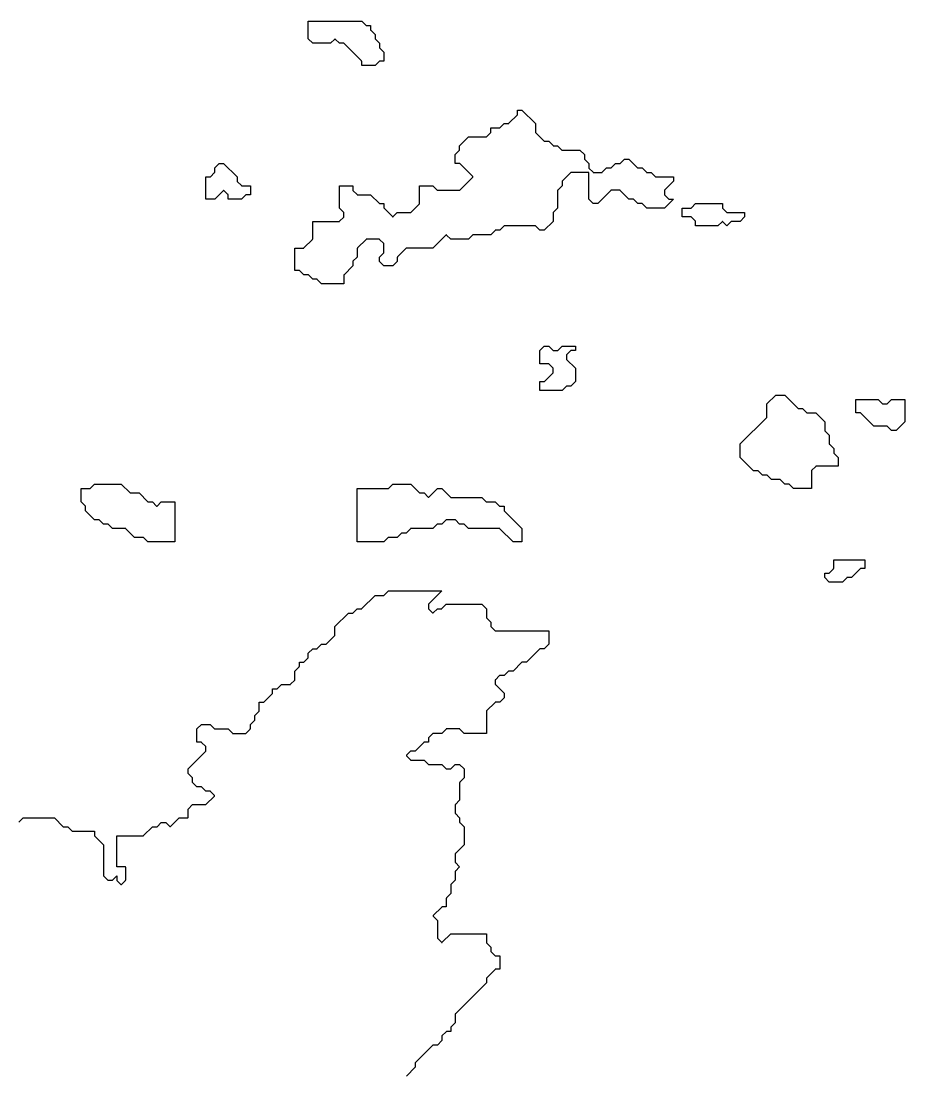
# Model space of a CAD drawing. Header units: metres. Extents: x 0 to 799, y 1 to 1100.
# Drawn here: x 600.5 to 799, y 470.5 to 707 of the extents above; entities that cross this region are included whole.
import ezdxf

# ---------------------------------------------------------------- set-up
doc = ezdxf.new("R2010")
doc.units = ezdxf.units.M
doc.layers.add('forest', color=7, linetype='Continuous')

msp = doc.modelspace()

# ---------------------------------------------------------------- linework, layer by layer
at = {"layer": 'forest', "color": 190}
for points in [[(665, 707), (665, 707), (677, 707), (677, 707), (677, 707), (677.97, 706.03), (677.98, 706.02), (677.99, 706.02), (677.99, 706.01), (678, 706.01), (678.01, 706), (678.02, 706), (678.03, 706), (678.04, 706), (679, 706), (679, 706), (679, 706), (679, 705.04), (679, 705.03), (679, 705.02), (679, 705.01), (679.01, 705), (679.01, 704.99), (679.02, 704.99), (679.02, 704.98), (679.03, 704.97), (680, 704), (680, 704), (680, 704), (680, 703.04), (680, 703.03), (680, 703.02), (680, 703.01), (680.01, 703), (680.01, 702.99), (680.02, 702.99), (680.02, 702.98), (680.03, 702.97), (681, 702), (681, 702), (681, 702), (681, 701.04), (681, 701.03), (681, 701.02), (681, 701.01), (681.01, 701), (681.01, 700.99), (681.02, 700.99), (681.02, 700.98), (681.03, 700.97), (682, 700), (682, 700), (682, 700), (682, 698), (682, 698), (682, 698), (681.04, 698), (681.03, 698), (681.02, 698), (681.01, 698), (681, 697.99), (680.99, 697.99), (680.99, 697.98), (680.98, 697.98), (680.97, 697.97), (680, 697), (680, 697), (680, 697), (677, 697), (677, 697), (677, 697), (677, 697.96), (677, 697.97), (677, 697.98), (677, 697.99), (676.99, 698), (676.99, 698.01), (676.98, 698.01), (676.98, 698.02), (676.97, 698.03), (673.03, 701.97), (673.02, 701.98), (673.01, 701.98), (673.01, 701.99), (673, 701.99), (672.99, 702), (672.98, 702), (672.97, 702), (672.96, 702), (672, 702), (672, 702), (672, 702), (671.07, 702.93), (671.06, 702.94), (671.06, 702.94), (671.05, 702.95), (671.04, 702.95), (671.03, 702.95), (671.02, 702.96), (671.01, 702.96), (671, 702.96), (670.99, 702.96), (670.98, 702.96), (670.97, 702.95), (670.96, 702.95), (670.95, 702.95), (670.94, 702.94), (670.94, 702.94), (670.93, 702.93), (670, 702), (670, 702), (670, 702), (666, 702), (666, 702), (666, 702), (665, 703), (665, 703), (665, 703), (665, 707), (665, 707)], [(662, 651), (662, 651), (662, 656), (662, 656), (662, 656), (663.96, 656), (663.97, 656), (663.98, 656), (663.99, 656), (664, 656.01), (664.01, 656.01), (664.01, 656.02), (664.02, 656.02), (664.03, 656.03), (665.97, 657.97), (665.98, 657.98), (665.98, 657.99), (665.99, 657.99), (665.99, 658), (666, 658.01), (666, 658.02), (666, 658.03), (666, 658.04), (666, 662), (666, 662), (666, 662), (671.96, 662), (671.97, 662), (671.98, 662), (671.99, 662), (672, 662.01), (672.01, 662.01), (672.01, 662.02), (672.02, 662.02), (672.03, 662.03), (672.97, 662.97), (672.98, 662.98), (672.98, 662.99), (672.99, 662.99), (672.99, 663), (673, 663.01), (673, 663.02), (673, 663.03), (673, 663.04), (673, 663.96), (673, 663.97), (673, 663.98), (673, 663.99), (672.99, 664), (672.99, 664.01), (672.98, 664.01), (672.98, 664.02), (672.97, 664.03), (672, 665), (672, 665), (672, 665), (672, 670), (672, 670), (672, 670), (675, 670), (675, 670), (675, 670), (675, 669.04), (675, 669.03), (675, 669.02), (675, 669.01), (675.01, 669), (675.01, 668.99), (675.02, 668.99), (675.02, 668.98), (675.03, 668.97), (675.97, 668.03), (675.98, 668.02), (675.99, 668.02), (675.99, 668.01), (676, 668.01), (676.01, 668), (676.02, 668), (676.03, 668), (676.04, 668), (679, 668), (679, 668), (679, 668), (680.97, 666.03), (680.98, 666.02), (680.99, 666.02), (680.99, 666.01), (681, 666.01), (681.01, 666), (681.02, 666), (681.03, 666), (681.04, 666), (682, 666), (682, 666), (682, 666), (682, 665.04), (682, 665.03), (682, 665.02), (682, 665.01), (682.01, 665), (682.01, 664.99), (682.02, 664.99), (682.02, 664.98), (682.03, 664.97), (683.93, 663.07), (683.94, 663.06), (683.94, 663.06), (683.95, 663.05), (683.96, 663.05), (683.97, 663.05), (683.98, 663.04), (683.99, 663.04), (684, 663.04), (684.01, 663.04), (684.02, 663.04), (684.03, 663.05), (684.04, 663.05), (684.05, 663.05), (684.06, 663.06), (684.06, 663.06), (684.07, 663.07), (685, 664), (685, 664), (685, 664), (687.96, 664), (687.97, 664), (687.98, 664), (687.99, 664), (688, 664.01), (688.01, 664.01), (688.01, 664.02), (688.02, 664.02), (688.03, 664.03), (689.97, 665.97), (689.98, 665.98), (689.98, 665.99), (689.99, 665.99), (689.99, 666), (690, 666.01), (690, 666.02), (690, 666.03), (690, 666.04), (690, 670), (690, 670), (690, 670), (693, 670), (693, 670), (693, 670), (693.97, 669.03), (693.98, 669.02), (693.99, 669.02), (693.99, 669.01), (694, 669.01), (694.01, 669), (694.02, 669), (694.03, 669), (694.04, 669), (698.96, 669), (698.97, 669), (698.98, 669), (698.99, 669), (699, 669.01), (699.01, 669.01), (699.01, 669.02), (699.02, 669.02), (699.03, 669.03), (701.93, 671.93), (701.94, 671.94), (701.94, 671.94), (701.95, 671.95), (701.95, 671.96), (701.95, 671.97), (701.96, 671.98), (701.96, 671.99), (701.96, 672), (701.96, 672.01), (701.96, 672.02), (701.95, 672.03), (701.95, 672.04), (701.95, 672.05), (701.94, 672.06), (701.94, 672.06), (701.93, 672.07), (699.03, 674.97), (699.02, 674.98), (699.01, 674.98), (699.01, 674.99), (699, 674.99), (698.99, 675), (698.98, 675), (698.97, 675), (698.96, 675), (698, 675), (698, 675), (698, 675), (698, 677), (698, 677), (698, 677), (698.97, 677.97), (698.98, 677.98), (698.98, 677.99), (698.99, 677.99), (698.99, 678), (699, 678.01), (699, 678.02), (699, 678.03), (699, 678.04), (699, 679), (699, 679), (699, 679), (701, 681), (701, 681), (701, 681), (704.96, 681), (704.97, 681), (704.98, 681), (704.99, 681), (705, 681.01), (705.01, 681.01), (705.01, 681.02), (705.02, 681.02), (705.03, 681.03), (705.97, 681.97), (705.98, 681.98), (705.98, 681.99), (705.99, 681.99), (705.99, 682), (706, 682.01), (706, 682.02), (706, 682.03), (706, 682.04), (706, 683), (706, 683), (706, 683), (707.96, 683), (707.97, 683), (707.98, 683), (707.99, 683), (708, 683.01), (708.01, 683.01), (708.01, 683.02), (708.02, 683.02), (708.03, 683.03), (709, 684), (709, 684), (709, 684), (709.96, 684), (709.97, 684), (709.98, 684), (709.99, 684), (710, 684.01), (710.01, 684.01), (710.01, 684.02), (710.02, 684.02), (710.03, 684.03), (711.97, 685.97), (711.98, 685.98), (711.98, 685.99), (711.99, 685.99), (711.99, 686), (712, 686.01), (712, 686.02), (712, 686.03), (712, 686.04), (712, 687), (712, 687), (712, 687), (713, 687), (713, 687), (713, 687), (716, 684), (716, 684), (716, 684), (716, 682.04), (716, 682.03), (716, 682.02), (716, 682.01), (716.01, 682), (716.01, 681.99), (716.02, 681.99), (716.02, 681.98), (716.03, 681.97), (717.97, 680.03), (717.98, 680.02), (717.99, 680.02), (717.99, 680.01), (718, 680.01), (718.01, 680), (718.02, 680), (718.03, 680), (718.04, 680), (719, 680), (719, 680), (719, 680), (719.97, 679.03), (719.98, 679.02), (719.99, 679.02), (719.99, 679.01), (720, 679.01), (720.01, 679), (720.02, 679), (720.03, 679), (720.04, 679), (721, 679), (721, 679), (721, 679), (721.97, 678.03), (721.98, 678.02), (721.99, 678.02), (721.99, 678.01), (722, 678.01), (722.01, 678), (722.02, 678), (722.03, 678), (722.04, 678), (726, 678), (726, 678), (726, 678), (727, 677), (727, 677), (727, 677), (727, 676.04), (727, 676.03), (727, 676.02), (727, 676.01), (727.01, 676), (727.01, 675.99), (727.02, 675.99), (727.02, 675.98), (727.03, 675.97), (728, 675), (728, 675), (728, 675), (728, 674.04), (728, 674.03), (728, 674.02), (728, 674.01), (728.01, 674), (728.01, 673.99), (728.02, 673.99), (728.02, 673.98), (728.03, 673.97), (728.97, 673.03), (728.98, 673.02), (728.99, 673.02), (728.99, 673.01), (729, 673.01), (729.01, 673), (729.02, 673), (729.03, 673), (729.04, 673), (730.96, 673), (730.97, 673), (730.98, 673), (730.99, 673), (731, 673.01), (731.01, 673.01), (731.01, 673.02), (731.02, 673.02), (731.03, 673.03), (732, 674), (732, 674), (732, 674), (732.96, 674), (732.97, 674), (732.98, 674), (732.99, 674), (733, 674.01), (733.01, 674.01), (733.01, 674.02), (733.02, 674.02), (733.03, 674.03), (734, 675), (734, 675), (734, 675), (734.96, 675), (734.97, 675), (734.98, 675), (734.99, 675), (735, 675.01), (735.01, 675.01), (735.01, 675.02), (735.02, 675.02), (735.03, 675.03), (736, 676), (736, 676), (736, 676), (737, 676), (737, 676), (737, 676), (738.97, 674.03), (738.98, 674.02), (738.99, 674.02), (738.99, 674.01), (739, 674.01), (739.01, 674), (739.02, 674), (739.03, 674), (739.04, 674), (740, 674), (740, 674), (740, 674), (740.97, 673.03), (740.98, 673.02), (740.99, 673.02), (740.99, 673.01), (741, 673.01), (741.01, 673), (741.02, 673), (741.03, 673), (741.04, 673), (742, 673), (742, 673), (742, 673), (742.97, 672.03), (742.98, 672.02), (742.99, 672.02), (742.99, 672.01), (743, 672.01), (743.01, 672), (743.02, 672), (743.03, 672), (743.04, 672), (747, 672), (747, 672), (747, 672), (747, 671), (747, 671), (747, 671), (745.03, 669.03), (745.02, 669.02), (745.02, 669.01), (745.01, 669.01), (745.01, 669), (745, 668.99), (745, 668.98), (745, 668.97), (745, 668.96), (745, 668.04), (745, 668.03), (745, 668.02), (745, 668.01), (745.01, 668), (745.01, 667.99), (745.02, 667.99), (745.02, 667.98), (745.03, 667.97), (745.97, 667.03), (745.98, 667.02), (745.99, 667.02), (745.99, 667.01), (746, 667.01), (746.01, 667), (746.02, 667), (746.03, 667), (746.04, 667), (747, 667), (747, 667), (747, 667), (745, 665), (745, 665), (745, 665), (741, 665), (741, 665), (741, 665), (740.03, 665.97), (740.02, 665.98), (740.01, 665.98), (740.01, 665.99), (740, 665.99), (739.99, 666), (739.98, 666), (739.97, 666), (739.96, 666), (739, 666), (739, 666), (739, 666), (738.03, 666.97), (738.02, 666.98), (738.01, 666.98), (738.01, 666.99), (738, 666.99), (737.99, 667), (737.98, 667), (737.97, 667), (737.96, 667), (737, 667), (737, 667), (737, 667), (735.03, 668.97), (735.02, 668.98), (735.01, 668.98), (735.01, 668.99), (735, 668.99), (734.99, 669), (734.98, 669), (734.97, 669), (734.96, 669), (733.04, 669), (733.03, 669), (733.02, 669), (733.01, 669), (733, 668.99), (732.99, 668.99), (732.99, 668.98), (732.98, 668.98), (732.97, 668.97), (730, 666), (730, 666), (730, 666), (729, 666), (729, 666), (729, 666), (728, 667), (728, 667), (728, 667), (728, 672.9), (728, 672.91), (728, 672.92), (728, 672.93), (727.99, 672.94), (727.99, 672.95), (727.98, 672.96), (727.98, 672.96), (727.97, 672.97), (727.96, 672.98), (727.96, 672.98), (727.95, 672.99), (727.94, 672.99), (727.93, 673), (727.92, 673), (727.91, 673), (727.9, 673), (724.04, 673), (724.03, 673), (724.02, 673), (724.01, 673), (724, 672.99), (723.99, 672.99), (723.99, 672.98), (723.98, 672.98), (723.97, 672.97), (722.03, 671.03), (722.02, 671.02), (722.02, 671.01), (722.01, 671.01), (722.01, 671), (722, 670.99), (722, 670.98), (722, 670.97), (722, 670.96), (722, 670), (722, 670), (722, 670), (721.03, 669.03), (721.02, 669.02), (721.02, 669.01), (721.01, 669.01), (721.01, 669), (721, 668.99), (721, 668.98), (721, 668.97), (721, 668.96), (721, 665), (721, 665), (721, 665), (720.03, 664.03), (720.02, 664.02), (720.02, 664.01), (720.01, 664.01), (720.01, 664), (720, 663.99), (720, 663.98), (720, 663.97), (720, 663.96), (720, 662), (720, 662), (720, 662), (718, 660), (718, 660), (718, 660), (717, 660), (717, 660), (717, 660), (716.03, 660.97), (716.02, 660.98), (716.01, 660.98), (716.01, 660.99), (716, 660.99), (715.99, 661), (715.98, 661), (715.97, 661), (715.96, 661), (709.04, 661), (709.03, 661), (709.02, 661), (709.01, 661), (709, 660.99), (708.99, 660.99), (708.99, 660.98), (708.98, 660.98), (708.97, 660.97), (708, 660), (708, 660), (708, 660), (707.04, 660), (707.03, 660), (707.02, 660), (707.01, 660), (707, 659.99), (706.99, 659.99), (706.99, 659.98), (706.98, 659.98), (706.97, 659.97), (706, 659), (706, 659), (706, 659), (702.04, 659), (702.03, 659), (702.02, 659), (702.01, 659), (702, 658.99), (701.99, 658.99), (701.99, 658.98), (701.98, 658.98), (701.97, 658.97), (701, 658), (701, 658), (701, 658), (697, 658), (697, 658), (697, 658), (696.07, 658.93), (696.06, 658.94), (696.06, 658.94), (696.05, 658.95), (696.04, 658.95), (696.03, 658.95), (696.02, 658.96), (696.01, 658.96), (696, 658.96), (695.99, 658.96), (695.98, 658.96), (695.97, 658.95), (695.96, 658.95), (695.95, 658.95), (695.94, 658.94), (695.94, 658.94), (695.93, 658.93), (693, 656), (693, 656), (693, 656), (687.04, 656), (687.03, 656), (687.02, 656), (687.01, 656), (687, 655.99), (686.99, 655.99), (686.99, 655.98), (686.98, 655.98), (686.97, 655.97), (685.03, 654.03), (685.02, 654.02), (685.02, 654.01), (685.01, 654.01), (685.01, 654), (685, 653.99), (685, 653.98), (685, 653.97), (685, 653.96), (685, 653), (685, 653), (685, 653), (684, 652), (684, 652), (684, 652), (682, 652), (682, 652), (682, 652), (681, 653), (681, 653), (681, 653), (681, 654), (681, 654), (681, 654), (681.97, 654.97), (681.98, 654.98), (681.98, 654.99), (681.99, 654.99), (681.99, 655), (682, 655.01), (682, 655.02), (682, 655.03), (682, 655.04), (682, 656.96), (682, 656.97), (682, 656.98), (682, 656.99), (681.99, 657), (681.99, 657.01), (681.98, 657.01), (681.98, 657.02), (681.97, 657.03), (681.03, 657.97), (681.02, 657.98), (681.01, 657.98), (681.01, 657.99), (681, 657.99), (680.99, 658), (680.98, 658), (680.97, 658), (680.96, 658), (678.04, 658), (678.03, 658), (678.02, 658), (678.01, 658), (678, 657.99), (677.99, 657.99), (677.99, 657.98), (677.98, 657.98), (677.97, 657.97), (676.03, 656.03), (676.02, 656.02), (676.02, 656.01), (676.01, 656.01), (676.01, 656), (676, 655.99), (676, 655.98), (676, 655.97), (676, 655.96), (676, 654), (676, 654), (676, 654), (675.03, 653.03), (675.02, 653.02), (675.02, 653.01), (675.01, 653.01), (675.01, 653), (675, 652.99), (675, 652.98), (675, 652.97), (675, 652.96), (675, 652), (675, 652), (675, 652), (673.03, 650.03), (673.02, 650.02), (673.02, 650.01), (673.01, 650.01), (673.01, 650), (673, 649.99), (673, 649.98), (673, 649.97), (673, 649.96), (673, 648), (673, 648), (673, 648), (668, 648), (668, 648), (668, 648), (667.03, 648.97), (667.02, 648.98), (667.01, 648.98), (667.01, 648.99), (667, 648.99), (666.99, 649), (666.98, 649), (666.97, 649), (666.96, 649), (666, 649), (666, 649), (666, 649), (665.03, 649.97), (665.02, 649.98), (665.01, 649.98), (665.01, 649.99), (665, 649.99), (664.99, 650), (664.98, 650), (664.97, 650), (664.96, 650), (664, 650), (664, 650), (664, 650), (663.03, 650.97), (663.02, 650.98), (663.01, 650.98), (663.01, 650.99), (663, 650.99), (662.99, 651), (662.98, 651), (662.97, 651), (662.96, 651), (662, 651), (662, 651)], [(642, 667), (642, 667), (642, 672), (642, 672), (642, 672), (642.96, 672), (642.97, 672), (642.98, 672), (642.99, 672), (643, 672.01), (643.01, 672.01), (643.01, 672.02), (643.02, 672.02), (643.03, 672.03), (643.97, 672.97), (643.98, 672.98), (643.98, 672.99), (643.99, 672.99), (643.99, 673), (644, 673.01), (644, 673.02), (644, 673.03), (644, 673.04), (644, 674), (644, 674), (644, 674), (645, 675), (645, 675), (645, 675), (646, 675), (646, 675), (646, 675), (649, 672), (649, 672), (649, 672), (649, 671.04), (649, 671.03), (649, 671.02), (649, 671.01), (649.01, 671), (649.01, 670.99), (649.02, 670.99), (649.02, 670.98), (649.03, 670.97), (649.97, 670.03), (649.98, 670.02), (649.99, 670.02), (649.99, 670.01), (650, 670.01), (650.01, 670), (650.02, 670), (650.03, 670), (650.04, 670), (652, 670), (652, 670), (652, 670), (652, 668), (652, 668), (652, 668), (651.04, 668), (651.03, 668), (651.02, 668), (651.01, 668), (651, 667.99), (650.99, 667.99), (650.99, 667.98), (650.98, 667.98), (650.97, 667.97), (650, 667), (650, 667), (650, 667), (647, 667), (647, 667), (647, 667), (647, 667.96), (647, 667.97), (647, 667.98), (647, 667.99), (646.99, 668), (646.99, 668.01), (646.98, 668.01), (646.98, 668.02), (646.97, 668.03), (646.07, 668.93), (646.06, 668.94), (646.06, 668.94), (646.05, 668.95), (646.04, 668.95), (646.03, 668.95), (646.02, 668.96), (646.01, 668.96), (646, 668.96), (645.99, 668.96), (645.98, 668.96), (645.97, 668.95), (645.96, 668.95), (645.95, 668.95), (645.94, 668.94), (645.94, 668.94), (645.93, 668.93), (644, 667), (644, 667), (644, 667), (642, 667), (642, 667)], [(749, 663), (749, 663), (749, 665), (749, 665), (749, 665), (750.96, 665), (750.97, 665), (750.98, 665), (750.99, 665), (751, 665.01), (751.01, 665.01), (751.01, 665.02), (751.02, 665.02), (751.03, 665.03), (752, 666), (752, 666), (752, 666), (758, 666), (758, 666), (758, 666), (758, 665.04), (758, 665.03), (758, 665.02), (758, 665.01), (758.01, 665), (758.01, 664.99), (758.02, 664.99), (758.02, 664.98), (758.03, 664.97), (758.97, 664.03), (758.98, 664.02), (758.99, 664.02), (758.99, 664.01), (759, 664.01), (759.01, 664), (759.02, 664), (759.03, 664), (759.04, 664), (763, 664), (763, 664), (763, 664), (763, 663), (763, 663), (763, 663), (762, 662), (762, 662), (762, 662), (760.04, 662), (760.03, 662), (760.02, 662), (760.01, 662), (760, 661.99), (759.99, 661.99), (759.99, 661.98), (759.98, 661.98), (759.97, 661.97), (759, 661), (759, 661), (759, 661), (758.07, 661.93), (758.06, 661.94), (758.06, 661.94), (758.05, 661.95), (758.04, 661.95), (758.03, 661.95), (758.02, 661.96), (758.01, 661.96), (758, 661.96), (757.99, 661.96), (757.98, 661.96), (757.97, 661.95), (757.96, 661.95), (757.95, 661.95), (757.94, 661.94), (757.94, 661.94), (757.93, 661.93), (757, 661), (757, 661), (757, 661), (752, 661), (752, 661), (752, 661), (752, 661.96), (752, 661.97), (752, 661.98), (752, 661.99), (751.99, 662), (751.99, 662.01), (751.98, 662.01), (751.98, 662.02), (751.97, 662.03), (751.03, 662.97), (751.02, 662.98), (751.01, 662.98), (751.01, 662.99), (751, 662.99), (750.99, 663), (750.98, 663), (750.97, 663), (750.96, 663), (749, 663), (749, 663)], [(717, 624), (717, 624), (717, 626), (717, 626), (717, 626), (717.96, 626), (717.97, 626), (717.98, 626), (717.99, 626), (718, 626.01), (718.01, 626.01), (718.01, 626.02), (718.02, 626.02), (718.03, 626.03), (719.97, 627.97), (719.98, 627.98), (719.98, 627.99), (719.99, 627.99), (719.99, 628), (720, 628.01), (720, 628.02), (720, 628.03), (720, 628.04), (720, 628.96), (720, 628.97), (720, 628.98), (720, 628.99), (719.99, 629), (719.99, 629.01), (719.98, 629.01), (719.98, 629.02), (719.97, 629.03), (719.03, 629.97), (719.02, 629.98), (719.01, 629.98), (719.01, 629.99), (719, 629.99), (718.99, 630), (718.98, 630), (718.97, 630), (718.96, 630), (717, 630), (717, 630), (717, 630), (717, 633), (717, 633), (717, 633), (718, 634), (718, 634), (718, 634), (719, 634), (719, 634), (719, 634), (719.97, 633.03), (719.98, 633.02), (719.99, 633.02), (719.99, 633.01), (720, 633.01), (720.01, 633), (720.02, 633), (720.03, 633), (720.04, 633), (720.96, 633), (720.97, 633), (720.98, 633), (720.99, 633), (721, 633.01), (721.01, 633.01), (721.01, 633.02), (721.02, 633.02), (721.03, 633.03), (722, 634), (722, 634), (722, 634), (725, 634), (725, 634), (725, 634), (725, 633), (725, 633), (725, 633), (724.04, 633), (724.03, 633), (724.02, 633), (724.01, 633), (724, 632.99), (723.99, 632.99), (723.99, 632.98), (723.98, 632.98), (723.97, 632.97), (723.03, 632.03), (723.02, 632.02), (723.02, 632.01), (723.01, 632.01), (723.01, 632), (723, 631.99), (723, 631.98), (723, 631.97), (723, 631.96), (723, 631.04), (723, 631.03), (723, 631.02), (723, 631.01), (723.01, 631), (723.01, 630.99), (723.02, 630.99), (723.02, 630.98), (723.03, 630.97), (725, 629), (725, 629), (725, 629), (725, 626), (725, 626), (725, 626), (724, 625), (724, 625), (724, 625), (723.04, 625), (723.03, 625), (723.02, 625), (723.01, 625), (723, 624.99), (722.99, 624.99), (722.99, 624.98), (722.98, 624.98), (722.97, 624.97), (722, 624), (722, 624), (722, 624), (717, 624), (717, 624)], [(762, 609), (762, 609), (762, 612), (762, 612), (762, 612), (767.97, 617.97), (767.98, 617.98), (767.98, 617.99), (767.99, 617.99), (767.99, 618), (768, 618.01), (768, 618.02), (768, 618.03), (768, 618.04), (768, 621), (768, 621), (768, 621), (770, 623), (770, 623), (770, 623), (772, 623), (772, 623), (772, 623), (774.97, 620.03), (774.98, 620.02), (774.99, 620.02), (774.99, 620.01), (775, 620.01), (775.01, 620), (775.02, 620), (775.03, 620), (775.04, 620), (776, 620), (776, 620), (776, 620), (776.97, 619.03), (776.98, 619.02), (776.99, 619.02), (776.99, 619.01), (777, 619.01), (777.01, 619), (777.02, 619), (777.03, 619), (777.04, 619), (779, 619), (779, 619), (779, 619), (781, 617), (781, 617), (781, 617), (781, 615.04), (781, 615.03), (781, 615.02), (781, 615.01), (781.01, 615), (781.01, 614.99), (781.02, 614.99), (781.02, 614.98), (781.03, 614.97), (782, 614), (782, 614), (782, 614), (782, 612.04), (782, 612.03), (782, 612.02), (782, 612.01), (782.01, 612), (782.01, 611.99), (782.02, 611.99), (782.02, 611.98), (782.03, 611.97), (783, 611), (783, 611), (783, 611), (783, 610.04), (783, 610.03), (783, 610.02), (783, 610.01), (783.01, 610), (783.01, 609.99), (783.02, 609.99), (783.02, 609.98), (783.03, 609.97), (784, 609), (784, 609), (784, 609), (784, 607), (784, 607), (784, 607), (779.04, 607), (779.03, 607), (779.02, 607), (779.01, 607), (779, 606.99), (778.99, 606.99), (778.99, 606.98), (778.98, 606.98), (778.97, 606.97), (778.03, 606.03), (778.02, 606.02), (778.02, 606.01), (778.01, 606.01), (778.01, 606), (778, 605.99), (778, 605.98), (778, 605.97), (778, 605.96), (778, 602), (778, 602), (778, 602), (774, 602), (774, 602), (774, 602), (773.03, 602.97), (773.02, 602.98), (773.01, 602.98), (773.01, 602.99), (773, 602.99), (772.99, 603), (772.98, 603), (772.97, 603), (772.96, 603), (772, 603), (772, 603), (772, 603), (771.03, 603.97), (771.02, 603.98), (771.01, 603.98), (771.01, 603.99), (771, 603.99), (770.99, 604), (770.98, 604), (770.97, 604), (770.96, 604), (769, 604), (769, 604), (769, 604), (768.03, 604.97), (768.02, 604.98), (768.01, 604.98), (768.01, 604.99), (768, 604.99), (767.99, 605), (767.98, 605), (767.97, 605), (767.96, 605), (767, 605), (767, 605), (767, 605), (766.03, 605.97), (766.02, 605.98), (766.01, 605.98), (766.01, 605.99), (766, 605.99), (765.99, 606), (765.98, 606), (765.97, 606), (765.96, 606), (765, 606), (765, 606), (765, 606), (762, 609), (762, 609)], [(788, 622), (788, 622), (793, 622), (793, 622), (793, 622), (793.97, 621.03), (793.98, 621.02), (793.99, 621.02), (793.99, 621.01), (794, 621.01), (794.01, 621), (794.02, 621), (794.03, 621), (794.04, 621), (794.96, 621), (794.97, 621), (794.98, 621), (794.99, 621), (795, 621.01), (795.01, 621.01), (795.01, 621.02), (795.02, 621.02), (795.03, 621.03), (796, 622), (796, 622), (796, 622), (799, 622), (799, 622), (799, 622), (799, 617), (799, 617), (799, 617), (797, 615), (797, 615), (797, 615), (796, 615), (796, 615), (796, 615), (795.03, 615.97), (795.02, 615.98), (795.01, 615.98), (795.01, 615.99), (795, 615.99), (794.99, 616), (794.98, 616), (794.97, 616), (794.96, 616), (792, 616), (792, 616), (792, 616), (789.03, 618.97), (789.02, 618.98), (789.01, 618.98), (789.01, 618.99), (789, 618.99), (788.99, 619), (788.98, 619), (788.97, 619), (788.96, 619), (788, 619), (788, 619), (788, 619), (788, 622), (788, 622)], [(614, 602), (614, 602), (615.96, 602), (615.97, 602), (615.98, 602), (615.99, 602), (616, 602.01), (616.01, 602.01), (616.01, 602.02), (616.02, 602.02), (616.03, 602.03), (617, 603), (617, 603), (617, 603), (623, 603), (623, 603), (623, 603), (624.97, 601.03), (624.98, 601.02), (624.99, 601.02), (624.99, 601.01), (625, 601.01), (625.01, 601), (625.02, 601), (625.03, 601), (625.04, 601), (627, 601), (627, 601), (627, 601), (628.97, 599.03), (628.98, 599.02), (628.99, 599.02), (628.99, 599.01), (629, 599.01), (629.01, 599), (629.02, 599), (629.03, 599), (629.04, 599), (630, 599), (630, 599), (630, 599), (630.93, 598.07), (630.94, 598.06), (630.94, 598.06), (630.95, 598.05), (630.96, 598.05), (630.97, 598.05), (630.98, 598.04), (630.99, 598.04), (631, 598.04), (631.01, 598.04), (631.02, 598.04), (631.03, 598.05), (631.04, 598.05), (631.05, 598.05), (631.06, 598.06), (631.06, 598.06), (631.07, 598.07), (632, 599), (632, 599), (632, 599), (635, 599), (635, 599), (635, 599), (635, 590), (635, 590), (635, 590), (629, 590), (629, 590), (629, 590), (628.03, 590.97), (628.02, 590.98), (628.01, 590.98), (628.01, 590.99), (628, 590.99), (627.99, 591), (627.98, 591), (627.97, 591), (627.96, 591), (626, 591), (626, 591), (626, 591), (624.03, 592.97), (624.02, 592.98), (624.01, 592.98), (624.01, 592.99), (624, 592.99), (623.99, 593), (623.98, 593), (623.97, 593), (623.96, 593), (621, 593), (621, 593), (621, 593), (620.03, 593.97), (620.02, 593.98), (620.01, 593.98), (620.01, 593.99), (620, 593.99), (619.99, 594), (619.98, 594), (619.97, 594), (619.96, 594), (619, 594), (619, 594), (619, 594), (618.03, 594.97), (618.02, 594.98), (618.01, 594.98), (618.01, 594.99), (618, 594.99), (617.99, 595), (617.98, 595), (617.97, 595), (617.96, 595), (617, 595), (617, 595), (617, 595), (615, 597), (615, 597), (615, 597), (615, 597.96), (615, 597.97), (615, 597.98), (615, 597.99), (614.99, 598), (614.99, 598.01), (614.98, 598.01), (614.98, 598.02), (614.97, 598.03), (614, 599), (614, 599), (614, 599), (614, 602), (614, 602)], [(676, 590), (676, 590), (676, 602), (676, 602), (676, 602), (682.96, 602), (682.97, 602), (682.98, 602), (682.99, 602), (683, 602.01), (683.01, 602.01), (683.01, 602.02), (683.02, 602.02), (683.03, 602.03), (684, 603), (684, 603), (684, 603), (688, 603), (688, 603), (688, 603), (689.97, 601.03), (689.98, 601.02), (689.99, 601.02), (689.99, 601.01), (690, 601.01), (690.01, 601), (690.02, 601), (690.03, 601), (690.04, 601), (691, 601), (691, 601), (691, 601), (691.93, 600.07), (691.94, 600.06), (691.94, 600.06), (691.95, 600.05), (691.96, 600.05), (691.97, 600.05), (691.98, 600.04), (691.99, 600.04), (692, 600.04), (692.01, 600.04), (692.02, 600.04), (692.03, 600.05), (692.04, 600.05), (692.05, 600.05), (692.06, 600.06), (692.06, 600.06), (692.07, 600.07), (694, 602), (694, 602), (694, 602), (695, 602), (695, 602), (695, 602), (696.97, 600.03), (696.98, 600.02), (696.99, 600.02), (696.99, 600.01), (697, 600.01), (697.01, 600), (697.02, 600), (697.03, 600), (697.04, 600), (704, 600), (704, 600), (704, 600), (704.97, 599.03), (704.98, 599.02), (704.99, 599.02), (704.99, 599.01), (705, 599.01), (705.01, 599), (705.02, 599), (705.03, 599), (705.04, 599), (707, 599), (707, 599), (707, 599), (707.97, 598.03), (707.98, 598.02), (707.99, 598.02), (707.99, 598.01), (708, 598.01), (708.01, 598), (708.02, 598), (708.03, 598), (708.04, 598), (709, 598), (709, 598), (709, 598), (709, 597.04), (709, 597.03), (709, 597.02), (709, 597.01), (709.01, 597), (709.01, 596.99), (709.02, 596.99), (709.02, 596.98), (709.03, 596.97), (713, 593), (713, 593), (713, 593), (713, 590), (713, 590), (713, 590), (711, 590), (711, 590), (711, 590), (708.03, 592.97), (708.02, 592.98), (708.01, 592.98), (708.01, 592.99), (708, 592.99), (707.99, 593), (707.98, 593), (707.97, 593), (707.96, 593), (701, 593), (701, 593), (701, 593), (700.03, 593.97), (700.02, 593.98), (700.01, 593.98), (700.01, 593.99), (700, 593.99), (699.99, 594), (699.98, 594), (699.97, 594), (699.96, 594), (699, 594), (699, 594), (699, 594), (698.03, 594.97), (698.02, 594.98), (698.01, 594.98), (698.01, 594.99), (698, 594.99), (697.99, 595), (697.98, 595), (697.97, 595), (697.96, 595), (696.04, 595), (696.03, 595), (696.02, 595), (696.01, 595), (696, 594.99), (695.99, 594.99), (695.99, 594.98), (695.98, 594.98), (695.97, 594.97), (695, 594), (695, 594), (695, 594), (694.04, 594), (694.03, 594), (694.02, 594), (694.01, 594), (694, 593.99), (693.99, 593.99), (693.99, 593.98), (693.98, 593.98), (693.97, 593.97), (693, 593), (693, 593), (693, 593), (688.04, 593), (688.03, 593), (688.02, 593), (688.01, 593), (688, 592.99), (687.99, 592.99), (687.99, 592.98), (687.98, 592.98), (687.97, 592.97), (687, 592), (687, 592), (687, 592), (686.04, 592), (686.03, 592), (686.02, 592), (686.01, 592), (686, 591.99), (685.99, 591.99), (685.99, 591.98), (685.98, 591.98), (685.97, 591.97), (685, 591), (685, 591), (685, 591), (683.04, 591), (683.03, 591), (683.02, 591), (683.01, 591), (683, 590.99), (682.99, 590.99), (682.99, 590.98), (682.98, 590.98), (682.97, 590.97), (682, 590), (682, 590), (682, 590), (676, 590), (676, 590)], [(781, 583), (781, 583), (781.96, 583), (781.97, 583), (781.98, 583), (781.99, 583), (782, 583.01), (782.01, 583.01), (782.01, 583.02), (782.02, 583.02), (782.03, 583.03), (782.97, 583.97), (782.98, 583.98), (782.98, 583.99), (782.99, 583.99), (782.99, 584), (783, 584.01), (783, 584.02), (783, 584.03), (783, 584.04), (783, 586), (783, 586), (783, 586), (790, 586), (790, 586), (790, 586), (790, 584), (790, 584), (790, 584), (789.04, 584), (789.03, 584), (789.02, 584), (789.01, 584), (789, 583.99), (788.99, 583.99), (788.99, 583.98), (788.98, 583.98), (788.97, 583.97), (787, 582), (787, 582), (787, 582), (786.04, 582), (786.03, 582), (786.02, 582), (786.01, 582), (786, 581.99), (785.99, 581.99), (785.99, 581.98), (785.98, 581.98), (785.97, 581.97), (785, 581), (785, 581), (785, 581), (782, 581), (782, 581), (782, 581), (781, 582), (781, 582), (781, 582), (781, 583), (781, 583)], [(600.03, 527.03), (601, 528), (601, 528), (601, 528), (608, 528), (608, 528), (608, 528), (609.97, 526.03), (609.98, 526.02), (609.99, 526.02), (609.99, 526.01), (610, 526.01), (610.01, 526), (610.02, 526), (610.03, 526), (610.04, 526), (611, 526), (611, 526), (611, 526), (611.97, 525.03), (611.98, 525.02), (611.99, 525.02), (611.99, 525.01), (612, 525.01), (612.01, 525), (612.02, 525), (612.03, 525), (612.04, 525), (617, 525), (617, 525), (617, 525), (617, 524.04), (617, 524.03), (617, 524.02), (617, 524.01), (617.01, 524), (617.01, 523.99), (617.02, 523.99), (617.02, 523.98), (617.03, 523.97), (619, 522), (619, 522), (619, 522), (619, 515.04), (619, 515.03), (619, 515.02), (619, 515.01), (619.01, 515), (619.01, 514.99), (619.02, 514.99), (619.02, 514.98), (619.03, 514.97), (619.97, 514.03), (619.98, 514.02), (619.99, 514.02), (619.99, 514.01), (620, 514.01), (620.01, 514), (620.02, 514), (620.03, 514), (620.04, 514), (620.96, 514), (620.97, 514), (620.98, 514), (620.99, 514), (621, 514.01), (621.01, 514.01), (621.01, 514.02), (621.02, 514.02), (621.03, 514.03), (622, 515), (622, 515), (622, 515), (622, 514.04), (622, 514.03), (622, 514.02), (622, 514.01), (622.01, 514), (622.01, 513.99), (622.02, 513.99), (622.02, 513.98), (622.03, 513.97), (622.93, 513.07), (622.94, 513.06), (622.94, 513.06), (622.95, 513.05), (622.96, 513.05), (622.97, 513.05), (622.98, 513.04), (622.99, 513.04), (623, 513.04), (623.01, 513.04), (623.02, 513.04), (623.03, 513.05), (623.04, 513.05), (623.05, 513.05), (623.06, 513.06), (623.06, 513.06), (623.07, 513.07), (623.97, 513.97), (623.98, 513.98), (623.98, 513.99), (623.99, 513.99), (623.99, 514), (624, 514.01), (624, 514.02), (624, 514.03), (624, 514.04), (624, 516.9), (624, 516.91), (624, 516.92), (624, 516.93), (623.99, 516.94), (623.99, 516.95), (623.98, 516.96), (623.98, 516.96), (623.97, 516.97), (623.96, 516.98), (623.96, 516.98), (623.95, 516.99), (623.94, 516.99), (623.93, 517), (623.92, 517), (623.91, 517), (623.9, 517), (622, 517), (622, 517), (622, 517), (622, 524), (622, 524), (622, 524), (627.96, 524), (627.97, 524), (627.98, 524), (627.99, 524), (628, 524.01), (628.01, 524.01), (628.01, 524.02), (628.02, 524.02), (628.03, 524.03), (630, 526), (630, 526), (630, 526), (630.96, 526), (630.97, 526), (630.98, 526), (630.99, 526), (631, 526.01), (631.01, 526.01), (631.01, 526.02), (631.02, 526.02), (631.03, 526.03), (632, 527), (632, 527), (632, 527), (633, 527), (633, 527), (633, 527), (633.93, 526.07), (633.94, 526.06), (633.94, 526.06), (633.95, 526.05), (633.96, 526.05), (633.97, 526.05), (633.98, 526.04), (633.99, 526.04), (634, 526.04), (634.01, 526.04), (634.02, 526.04), (634.03, 526.05), (634.04, 526.05), (634.05, 526.05), (634.06, 526.06), (634.06, 526.06), (634.07, 526.07), (636, 528), (636, 528), (636, 528), (637.9, 528), (637.91, 528), (637.92, 528), (637.93, 528), (637.94, 528.01), (637.95, 528.01), (637.96, 528.02), (637.96, 528.02), (637.97, 528.03), (637.98, 528.04), (637.98, 528.04), (637.99, 528.05), (637.99, 528.06), (638, 528.07), (638, 528.08), (638, 528.09), (638, 528.1), (638, 530), (638, 530), (638, 530), (639, 531), (639, 531), (639, 531), (641.96, 531), (641.97, 531), (641.98, 531), (641.99, 531), (642, 531.01), (642.01, 531.01), (642.01, 531.02), (642.02, 531.02), (642.03, 531.03), (643.93, 532.93), (643.94, 532.94), (643.94, 532.94), (643.95, 532.95), (643.95, 532.96), (643.95, 532.97), (643.96, 532.98), (643.96, 532.99), (643.96, 533), (643.96, 533.01), (643.96, 533.02), (643.95, 533.03), (643.95, 533.04), (643.95, 533.05), (643.94, 533.06), (643.94, 533.06), (643.93, 533.07), (643.03, 533.97), (643.02, 533.98), (643.01, 533.98), (643.01, 533.99), (643, 533.99), (642.99, 534), (642.98, 534), (642.97, 534), (642.96, 534), (642, 534), (642, 534), (642, 534), (641.03, 534.97), (641.02, 534.98), (641.01, 534.98), (641.01, 534.99), (641, 534.99), (640.99, 535), (640.98, 535), (640.97, 535), (640.96, 535), (640, 535), (640, 535), (640, 535), (639, 536), (639, 536), (639, 536), (639, 536.96), (639, 536.97), (639, 536.98), (639, 536.99), (638.99, 537), (638.99, 537.01), (638.98, 537.01), (638.98, 537.02), (638.97, 537.03), (638, 538), (638, 538), (638, 538), (638, 539), (638, 539), (638, 539), (641.97, 542.97), (641.98, 542.98), (641.98, 542.99), (641.99, 542.99), (641.99, 543), (642, 543.01), (642, 543.02), (642, 543.03), (642, 543.04), (642, 543.96), (642, 543.97), (642, 543.98), (642, 543.99), (641.99, 544), (641.99, 544.01), (641.98, 544.01), (641.98, 544.02), (641.97, 544.03), (641.03, 544.97), (641.02, 544.98), (641.01, 544.98), (641.01, 544.99), (641, 544.99), (640.99, 545), (640.98, 545), (640.97, 545), (640.96, 545), (640, 545), (640, 545), (640, 545), (640, 548), (640, 548), (640, 548), (641, 549), (641, 549), (641, 549), (643, 549), (643, 549), (643, 549), (643.97, 548.03), (643.98, 548.02), (643.99, 548.02), (643.99, 548.01), (644, 548.01), (644.01, 548), (644.02, 548), (644.03, 548), (644.04, 548), (647, 548), (647, 548), (647, 548), (647.97, 547.03), (647.98, 547.02), (647.99, 547.02), (647.99, 547.01), (648, 547.01), (648.01, 547), (648.02, 547), (648.03, 547), (648.04, 547), (650.96, 547), (650.97, 547), (650.98, 547), (650.99, 547), (651, 547.01), (651.01, 547.01), (651.01, 547.02), (651.02, 547.02), (651.03, 547.03), (651.97, 547.97), (651.98, 547.98), (651.98, 547.99), (651.99, 547.99), (651.99, 548), (652, 548.01), (652, 548.02), (652, 548.03), (652, 548.04), (652, 549), (652, 549), (652, 549), (652.97, 549.97), (652.98, 549.98), (652.98, 549.99), (652.99, 549.99), (652.99, 550), (653, 550.01), (653, 550.02), (653, 550.03), (653, 550.04), (653, 551), (653, 551), (653, 551), (653.97, 551.97), (653.98, 551.98), (653.98, 551.99), (653.99, 551.99), (653.99, 552), (654, 552.01), (654, 552.02), (654, 552.03), (654, 552.04), (654, 554), (654, 554), (654, 554), (654.96, 554), (654.97, 554), (654.98, 554), (654.99, 554), (655, 554.01), (655.01, 554.01), (655.01, 554.02), (655.02, 554.02), (655.03, 554.03), (656.97, 555.97), (656.98, 555.98), (656.98, 555.99), (656.99, 555.99), (656.99, 556), (657, 556.01), (657, 556.02), (657, 556.03), (657, 556.04), (657, 557), (657, 557), (657, 557), (657.96, 557), (657.97, 557), (657.98, 557), (657.99, 557), (658, 557.01), (658.01, 557.01), (658.01, 557.02), (658.02, 557.02), (658.03, 557.03), (659, 558), (659, 558), (659, 558), (660.96, 558), (660.97, 558), (660.98, 558), (660.99, 558), (661, 558.01), (661.01, 558.01), (661.01, 558.02), (661.02, 558.02), (661.03, 558.03), (661.97, 558.97), (661.98, 558.98), (661.98, 558.99), (661.99, 558.99), (661.99, 559), (662, 559.01), (662, 559.02), (662, 559.03), (662, 559.04), (662, 561), (662, 561), (662, 561), (662.97, 561.97), (662.98, 561.98), (662.98, 561.99), (662.99, 561.99), (662.99, 562), (663, 562.01), (663, 562.02), (663, 562.03), (663, 562.04), (663, 563), (663, 563), (663, 563), (663.96, 563), (663.97, 563), (663.98, 563), (663.99, 563), (664, 563.01), (664.01, 563.01), (664.01, 563.02), (664.02, 563.02), (664.03, 563.03), (664.97, 563.97), (664.98, 563.98), (664.98, 563.99), (664.99, 563.99), (664.99, 564), (665, 564.01), (665, 564.02), (665, 564.03), (665, 564.04), (665, 565), (665, 565), (665, 565), (666, 566), (666, 566), (666, 566), (666.96, 566), (666.97, 566), (666.98, 566), (666.99, 566), (667, 566.01), (667.01, 566.01), (667.01, 566.02), (667.02, 566.02), (667.03, 566.03), (668, 567), (668, 567), (668, 567), (668.96, 567), (668.97, 567), (668.98, 567), (668.99, 567), (669, 567.01), (669.01, 567.01), (669.01, 567.02), (669.02, 567.02), (669.03, 567.03), (670.97, 568.97), (670.98, 568.98), (670.98, 568.99), (670.99, 568.99), (670.99, 569), (671, 569.01), (671, 569.02), (671, 569.03), (671, 569.04), (671, 571), (671, 571), (671, 571), (674, 574), (674, 574), (674, 574), (674.96, 574), (674.97, 574), (674.98, 574), (674.99, 574), (675, 574.01), (675.01, 574.01), (675.01, 574.02), (675.02, 574.02), (675.03, 574.03), (676, 575), (676, 575), (676, 575), (676.96, 575), (676.97, 575), (676.98, 575), (676.99, 575), (677, 575.01), (677.01, 575.01), (677.01, 575.02), (677.02, 575.02), (677.03, 575.03), (680, 578), (680, 578), (680, 578), (681.96, 578), (681.97, 578), (681.98, 578), (681.99, 578), (682, 578.01), (682.01, 578.01), (682.01, 578.02), (682.02, 578.02), (682.03, 578.03), (683, 579), (683, 579), (683, 579), (695, 579), (695, 579), (695, 579), (692.03, 576.03), (692.02, 576.02), (692.02, 576.01), (692.01, 576.01), (692.01, 576), (692, 575.99), (692, 575.98), (692, 575.97), (692, 575.96), (692, 575.04), (692, 575.03), (692, 575.02), (692, 575.01), (692.01, 575), (692.01, 574.99), (692.02, 574.99), (692.02, 574.98), (692.03, 574.97), (692.93, 574.07), (692.94, 574.06), (692.94, 574.06), (692.95, 574.05), (692.96, 574.05), (692.97, 574.05), (692.98, 574.04), (692.99, 574.04), (693, 574.04), (693.01, 574.04), (693.02, 574.04), (693.03, 574.05), (693.04, 574.05), (693.05, 574.05), (693.06, 574.06), (693.06, 574.06), (693.07, 574.07), (694, 575), (694, 575), (694, 575), (694.96, 575), (694.97, 575), (694.98, 575), (694.99, 575), (695, 575.01), (695.01, 575.01), (695.01, 575.02), (695.02, 575.02), (695.03, 575.03), (696, 576), (696, 576), (696, 576), (704, 576), (704, 576), (704, 576), (705, 575), (705, 575), (705, 575), (705, 573.04), (705, 573.03), (705, 573.02), (705, 573.01), (705.01, 573), (705.01, 572.99), (705.02, 572.99), (705.02, 572.98), (705.03, 572.97), (706, 572), (706, 572), (706, 572), (706, 571.04), (706, 571.03), (706, 571.02), (706, 571.01), (706.01, 571), (706.01, 570.99), (706.02, 570.99), (706.02, 570.98), (706.03, 570.97), (706.97, 570.03), (706.98, 570.02), (706.99, 570.02), (706.99, 570.01), (707, 570.01), (707.01, 570), (707.02, 570), (707.03, 570), (707.04, 570), (719, 570), (719, 570), (719, 570), (719, 567), (719, 567), (719, 567), (718, 566), (718, 566), (718, 566), (717.04, 566), (717.03, 566), (717.02, 566), (717.01, 566), (717, 565.99), (716.99, 565.99), (716.99, 565.98), (716.98, 565.98), (716.97, 565.97), (714, 563), (714, 563), (714, 563), (713.04, 563), (713.03, 563), (713.02, 563), (713.01, 563), (713, 562.99), (712.99, 562.99), (712.99, 562.98), (712.98, 562.98), (712.97, 562.97), (711, 561), (711, 561), (711, 561), (710.04, 561), (710.03, 561), (710.02, 561), (710.01, 561), (710, 560.99), (709.99, 560.99), (709.99, 560.98), (709.98, 560.98), (709.97, 560.97), (709, 560), (709, 560), (709, 560), (708.04, 560), (708.03, 560), (708.02, 560), (708.01, 560), (708, 559.99), (707.99, 559.99), (707.99, 559.98), (707.98, 559.98), (707.97, 559.97), (707.03, 559.03), (707.02, 559.02), (707.02, 559.01), (707.01, 559.01), (707.01, 559), (707, 558.99), (707, 558.98), (707, 558.97), (707, 558.96), (707, 558.04), (707, 558.03), (707, 558.02), (707, 558.01), (707.01, 558), (707.01, 557.99), (707.02, 557.99), (707.02, 557.98), (707.03, 557.97), (709, 556), (709, 556), (709, 556), (709, 555), (709, 555), (709, 555), (708, 554), (708, 554), (708, 554), (707.04, 554), (707.03, 554), (707.02, 554), (707.01, 554), (707, 553.99), (706.99, 553.99), (706.99, 553.98), (706.98, 553.98), (706.97, 553.97), (705.03, 552.03), (705.02, 552.02), (705.02, 552.01), (705.01, 552.01), (705.01, 552), (705, 551.99), (705, 551.98), (705, 551.97), (705, 551.96), (705, 547), (705, 547), (705, 547), (700, 547), (700, 547), (700, 547), (699.03, 547.97), (699.02, 547.98), (699.01, 547.98), (699.01, 547.99), (699, 547.99), (698.99, 548), (698.98, 548), (698.97, 548), (698.96, 548), (696.04, 548), (696.03, 548), (696.02, 548), (696.01, 548), (696, 547.99), (695.99, 547.99), (695.99, 547.98), (695.98, 547.98), (695.97, 547.97), (695, 547), (695, 547), (695, 547), (693.04, 547), (693.03, 547), (693.02, 547), (693.01, 547), (693, 546.99), (692.99, 546.99), (692.99, 546.98), (692.98, 546.98), (692.97, 546.97), (692.03, 546.03), (692.02, 546.02), (692.02, 546.01), (692.01, 546.01), (692.01, 546), (692, 545.99), (692, 545.98), (692, 545.97), (692, 545.96), (692, 545), (692, 545), (692, 545), (691.04, 545), (691.03, 545), (691.02, 545), (691.01, 545), (691, 544.99), (690.99, 544.99), (690.99, 544.98), (690.98, 544.98), (690.97, 544.97), (689, 543), (689, 543), (689, 543), (688.04, 543), (688.03, 543), (688.02, 543), (688.01, 543), (688, 542.99), (687.99, 542.99), (687.99, 542.98), (687.98, 542.98), (687.97, 542.97), (687.07, 542.07), (687.06, 542.06), (687.06, 542.06), (687.05, 542.05), (687.05, 542.04), (687.05, 542.03), (687.04, 542.02), (687.04, 542.01), (687.04, 542), (687.04, 541.99), (687.04, 541.98), (687.05, 541.97), (687.05, 541.96), (687.05, 541.95), (687.06, 541.94), (687.06, 541.94), (687.07, 541.93), (687.97, 541.03), (687.98, 541.02), (687.99, 541.02), (687.99, 541.01), (688, 541.01), (688.01, 541), (688.02, 541), (688.03, 541), (688.04, 541), (691, 541), (691, 541), (691, 541), (691.97, 540.03), (691.98, 540.02), (691.99, 540.02), (691.99, 540.01), (692, 540.01), (692.01, 540), (692.02, 540), (692.03, 540), (692.04, 540), (695, 540), (695, 540), (695, 540), (695.97, 539.03), (695.98, 539.02), (695.99, 539.02), (695.99, 539.01), (696, 539.01), (696.01, 539), (696.02, 539), (696.03, 539), (696.04, 539), (696.96, 539), (696.97, 539), (696.98, 539), (696.99, 539), (697, 539.01), (697.01, 539.01), (697.01, 539.02), (697.02, 539.02), (697.03, 539.03), (698, 540), (698, 540), (698, 540), (699, 540), (699, 540), (699, 540), (700, 539), (700, 539), (700, 539), (700, 537), (700, 537), (700, 537), (699.03, 536.03), (699.02, 536.02), (699.02, 536.01), (699.01, 536.01), (699.01, 536), (699, 535.99), (699, 535.98), (699, 535.97), (699, 535.96), (699, 532), (699, 532), (699, 532), (698.03, 531.03), (698.02, 531.02), (698.02, 531.01), (698.01, 531.01), (698.01, 531), (698, 530.99), (698, 530.98), (698, 530.97), (698, 530.96), (698, 529.04), (698, 529.03), (698, 529.02), (698, 529.01), (698.01, 529), (698.01, 528.99), (698.02, 528.99), (698.02, 528.98), (698.03, 528.97), (699, 528), (699, 528), (699, 528), (699, 527.04), (699, 527.03), (699, 527.02), (699, 527.01), (699.01, 527), (699.01, 526.99), (699.02, 526.99), (699.02, 526.98), (699.03, 526.97), (700, 526), (700, 526), (700, 526), (700, 522), (700, 522), (700, 522), (698.03, 520.03), (698.02, 520.02), (698.02, 520.01), (698.01, 520.01), (698.01, 520), (698, 519.99), (698, 519.98), (698, 519.97), (698, 519.96), (698, 518.04), (698, 518.03), (698, 518.02), (698, 518.01), (698.01, 518), (698.01, 517.99), (698.02, 517.99), (698.02, 517.98), (698.03, 517.97), (699, 517), (699, 517), (699, 517), (698.03, 516.03), (698.02, 516.02), (698.02, 516.01), (698.01, 516.01), (698.01, 516), (698, 515.99), (698, 515.98), (698, 515.97), (698, 515.96), (698, 514), (698, 514), (698, 514), (697.03, 513.03), (697.02, 513.02), (697.02, 513.01), (697.01, 513.01), (697.01, 513), (697, 512.99), (697, 512.98), (697, 512.97), (697, 512.96), (697, 511), (697, 511), (697, 511), (696.03, 510.03), (696.02, 510.02), (696.02, 510.01), (696.01, 510.01), (696.01, 510), (696, 509.99), (696, 509.98), (696, 509.97), (696, 509.96), (696, 508), (696, 508), (696, 508), (695.04, 508), (695.03, 508), (695.02, 508), (695.01, 508), (695, 507.99), (694.99, 507.99), (694.99, 507.98), (694.98, 507.98), (694.97, 507.97), (693.07, 506.07), (693.06, 506.06), (693.06, 506.06), (693.05, 506.05), (693.05, 506.04), (693.05, 506.03), (693.04, 506.02), (693.04, 506.01), (693.04, 506), (693.04, 505.99), (693.04, 505.98), (693.05, 505.97), (693.05, 505.96), (693.05, 505.95), (693.06, 505.94), (693.06, 505.94), (693.07, 505.93), (694, 505), (694, 505), (694, 505), (694, 501.04), (694, 501.03), (694, 501.02), (694, 501.01), (694.01, 501), (694.01, 500.99), (694.02, 500.99), (694.02, 500.98), (694.03, 500.97), (694.93, 500.07), (694.94, 500.06), (694.94, 500.06), (694.95, 500.05), (694.96, 500.05), (694.97, 500.05), (694.98, 500.04), (694.99, 500.04), (695, 500.04), (695.01, 500.04), (695.02, 500.04), (695.03, 500.05), (695.04, 500.05), (695.05, 500.05), (695.06, 500.06), (695.06, 500.06), (695.07, 500.07), (697, 502), (697, 502), (697, 502), (705, 502), (705, 502), (705, 502), (705, 500.04), (705, 500.03), (705, 500.02), (705, 500.01), (705.01, 500), (705.01, 499.99), (705.02, 499.99), (705.02, 499.98), (705.03, 499.97), (706, 499), (706, 499), (706, 499), (706, 498.04), (706, 498.03), (706, 498.02), (706, 498.01), (706.01, 498), (706.01, 497.99), (706.02, 497.99), (706.02, 497.98), (706.03, 497.97), (706.97, 497.03), (706.98, 497.02), (706.99, 497.02), (706.99, 497.01), (707, 497.01), (707.01, 497), (707.02, 497), (707.03, 497), (707.04, 497), (708, 497), (708, 497), (708, 497), (708, 494), (708, 494), (708, 494), (707.04, 494), (707.03, 494), (707.02, 494), (707.01, 494), (707, 493.99), (706.99, 493.99), (706.99, 493.98), (706.98, 493.98), (706.97, 493.97), (705.03, 492.03), (705.02, 492.02), (705.02, 492.01), (705.01, 492.01), (705.01, 492), (705, 491.99), (705, 491.98), (705, 491.97), (705, 491.96), (705, 491), (705, 491), (705, 491), (698.03, 484.03), (698.02, 484.02), (698.02, 484.01), (698.01, 484.01), (698.01, 484), (698, 483.99), (698, 483.98), (698, 483.97), (698, 483.96), (698, 482), (698, 482), (698, 482), (697.03, 481.03), (697.02, 481.02), (697.02, 481.01), (697.01, 481.01), (697.01, 481), (697, 480.99), (697, 480.98), (697, 480.97), (697, 480.96), (697, 480), (697, 480), (697, 480), (696.04, 480), (696.03, 480), (696.02, 480), (696.01, 480), (696, 479.99), (695.99, 479.99), (695.99, 479.98), (695.98, 479.98), (695.97, 479.97), (695.03, 479.03), (695.02, 479.02), (695.02, 479.01), (695.01, 479.01), (695.01, 479), (695, 478.99), (695, 478.98), (695, 478.97), (695, 478.96), (695, 478), (695, 478), (695, 478), (694, 477), (694, 477), (694, 477), (693.04, 477), (693.03, 477), (693.02, 477), (693.01, 477), (693, 476.99), (692.99, 476.99), (692.99, 476.98), (692.98, 476.98), (692.97, 476.97), (689.03, 473.03), (689.02, 473.02), (689.02, 473.01), (689.01, 473.01), (689.01, 473), (689, 472.99), (689, 472.98), (689, 472.97), (689, 472.96), (689, 472), (689, 472), (689, 472), (687.03, 470.03)]]:
    msp.add_lwpolyline(points, dxfattribs=at)

doc.saveas('drawing.dxf')
